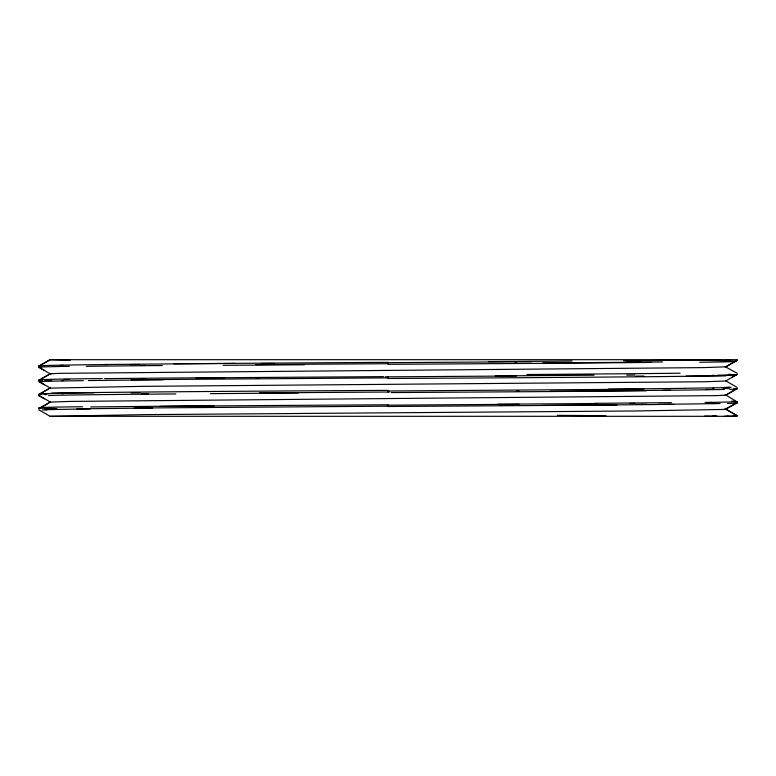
<?xml version="1.0" encoding="UTF-8"?>
<svg xmlns="http://www.w3.org/2000/svg" width="776" height="776" viewBox="0 0 776 776"><rect width="100%" height="100%" fill="white"/><g stroke="black" fill="none" stroke-linecap="round" stroke-linejoin="round"><path stroke-width="1.16" d="M717.538 375.206A349.21 2.183 -0.1 0 0 737.025 374.391L725.667 381.006L705.112 381.743L143.201 386.341L50.508 388.107M38.8 409.786L50.1 416.314L146.072 414.626L634.71 410.979L724.619 409.437L737.084 402.754M50.682 402.288L39.178 395.517M724.58 409.03L725.87 409.214L737.122 402.657M38.936 394.47L50.159 387.971L38.848 381.501L44.455 384.741M50.944 374.003L50.13 373.857L38.8 380.376L50.227 373.79L59.112 373.343L704.395 367.601L725.773 366.825L737.054 360.297M38.907 366.165L50.12 359.686L737.2 359.686M38.8 366.224L50.12 359.686M38.8 394.538L50.159 387.971M50.139 402.181L38.8 408.69L50.197 402.113L69.306 401.425L716.568 395.624L725.851 395.11L737.2 388.543M737.2 360.229L725.773 366.825M731.564 377.602L737.2 374.391M737.113 388.592L725.851 395.11L725.153 394.926M736.851 401.716L725.822 395.032M728.082 416.285L727.063 416.314M727.073 359.686L726.026 359.715M60.188 365.428L63.322 365.37M61.692 380.628L63.322 380.599M61.692 393.713L63.322 393.684M713.804 388.281L712.678 388.301M715.327 403.481L712.678 403.53M64.039 366.427L69.345 366.34M64.039 379.512L69.345 379.425M712.678 375.215L713.804 375.196M711.902 389.387L706.073 389.484M711.902 402.472L706.073 402.569M129.864 364.555L139.447 364.468M131.192 379.755L388 377.873L388 376.835M131.192 392.86L139.816 392.772M643.837 389.145L388 390.997L388 392.035M134.112 408.04L388 406.188L388 405.15L518.989 404.286M646.747 404.325L636.436 404.422M141.077 365.506L145.151 365.467M634.923 360.918L640.908 360.859M626.717 362.033L634.923 361.965M141.077 378.61L145.151 378.572M626.717 375.147L634.923 375.07M636.058 376.108L643.837 376.04M141.077 393.82L148.255 393.752M629.821 390.318L634.923 390.279M141.077 406.925L148.255 406.857M629.821 403.433L634.923 403.384M261.318 363.517L274.394 363.43M531.337 361.732L388 362.683L388 363.721L255.682 364.594M515.012 362.887L516.535 362.877M255.682 377.718L259.465 377.689M385.148 376.855L516.535 375.991M259.465 392.889L389.436 392.025M516.535 391.191L518.989 391.172M500.258 405.45L514.517 405.353M50.1 416.314L737.2 416.314M716.297 416.091L712.678 416.023M70.092 360.442L50.197 359.734M726.578 359.686L730.488 359.802M725.065 366.602L737.2 373.295M38.907 366.272L38.858 366.262A349.21 2.26 0.1 0 0 39.149 366.388M725.754 380.861L737.171 387.428M725.87 409.253L737.2 415.771L725.783 409.175M38.878 367.358L44.504 370.598M50.207 373.896L39.091 367.213A349.219 2.28 -0.1 0 1 63.603 366.427M38.8 395.624L44.436 398.883M671.667 359.986A349.21 2.153 0.1 0 1 699.7 362.246M662.558 361.955A349.21 1.29 -0.3 0 1 542.89 362.935M651.336 362.421A349.21 0.98 -0.3 0 1 388 364.293M223.139 365.331A349.219 0.825 -0.3 0 1 304.26 364.769M86.388 366.311A349.219 1.756 -0.2 0 1 162.359 365.535M38.81 367.582A349.219 2.299 0 0 1 40.837 367.31M728.829 374.284A349.21 2.037 0.1 0 1 731.118 374.352M734.183 375.186A349.21 2.085 -0.1 0 1 686.071 376.108M726.21 375.768A349.21 1.426 -0.3 0 1 388 378.494M88.357 380.57A349.219 1.756 -0.2 0 1 163.241 379.813M43.233 381.462A349.219 2.183 -0.1 0 1 83.342 380.657M40.148 381.724A349.219 2.309 0 0 1 44.474 381.511M723.106 388.378A349.21 2.076 0.1 0 1 729.246 388.534M733.805 388.65A349.21 2.202 0 0 1 729.828 389.406M724.435 389.455A349.21 1.969 -0.2 0 1 662.947 390.318M670.639 390.231A349.21 1.368 -0.3 0 1 549.932 391.25M646.262 390.755A349.21 0.96 -0.3 0 1 391.288 392.559M210.422 393.645A349.219 0.883 -0.3 0 1 298.391 393.025M48.568 395.488A349.219 1.94 -0.2 0 1 175.774 393.936M39.275 395.867A349.219 2.299 0 0 1 39.295 395.624M735.522 401.716A349.219 2.173 -0.1 0 1 705.025 402.472M731.681 401.124A349.219 2.173 -0.1 0 1 734.94 401.26M734.329 402.705A349.21 2.202 0 0 1 727.539 403.501M720.109 403.52A349.21 1.93 -0.2 0 1 658.213 404.345M673.713 404.345A349.21 1.416 -0.3 0 1 541.949 405.45M616.93 404.936A349.21 0.543 -0.4 0 1 388 406.498M76.873 408.894A349.219 1.853 -0.2 0 1 152.6 408.069M45.144 409.767A349.219 2.144 -0.1 0 1 90.346 408.952M42.185 409.97A349.219 2.309 0 0 1 46.88 409.796M557.343 415.344A349.21 0.834 0.3 0 1 605.804 415.713M704.608 416.091A349.21 2.027 0.1 0 1 717.412 416.305M173.96 363.798A349.21 0.669 -0.4 0 1 388 362.344M572.087 361.034A349.21 0.892 -0.3 0 1 488.628 361.626M699.428 360.015A349.21 1.804 -0.2 0 1 623.535 360.83M720.875 359.715A349.21 2.105 -0.1 0 1 705.685 359.986M594.047 375.196A349.21 1.077 -0.3 0 1 495.224 375.904M680.164 373.217A349.21 1.504 -0.3 0 1 526.894 374.517M40.643 366.214A349.21 2.241 0 0 1 50.159 365.418M49.742 365.389A349.21 2.037 -0.2 0 1 107.583 364.526M103.431 364.536A349.21 1.474 -0.3 0 1 234.905 363.42M51.759 393.102A349.21 1.484 -0.3 0 1 388 390.376M684.51 388.339A349.219 1.688 -0.2 0 1 608.287 389.086M729.731 387.466A349.21 2.115 -0.1 0 1 684.713 388.243M731.128 387.214A349.21 2.28 0 0 1 724.018 387.418M51.74 380.57A349.21 2.134 0.1 0 1 44.911 380.385M42.428 380.279A349.21 2.25 0 0 1 46.065 379.503A349.21 2.085 -0.1 0 1 102.345 378.542M104.556 378.639A349.21 1.504 -0.3 0 1 224.953 377.611M196.095 377.912A349.21 0.611 -0.4 0 1 383.557 376.651M160.331 406.352A349.21 0.757 -0.3 0 1 388 404.791M597.239 403.481A349.21 1.077 -0.3 0 1 497.426 404.209M671.376 402.618A349.21 1.571 -0.3 0 1 594.901 403.326M736.977 401.396A349.219 2.25 0 0 1 736.531 401.609M46.579 394.644A349.21 2.095 0.1 0 1 44.377 394.577M41.749 394.528A349.21 2.241 0 0 1 48.956 393.704M43.427 393.713A349.21 2.115 -0.1 0 1 94.148 392.792M736.851 415.771A349.219 2.231 0 0 1 724.299 416.285M736.802 415.5A349.21 2.25 0 0 1 733.718 415.713M50.537 408.865A349.21 2.144 0.1 0 1 44.862 408.7M56.89 408.545A349.21 2.25 0 0 1 82.586 406.731M90.647 406.954A349.21 1.62 -0.3 0 1 214.05 405.838"/></g></svg>
